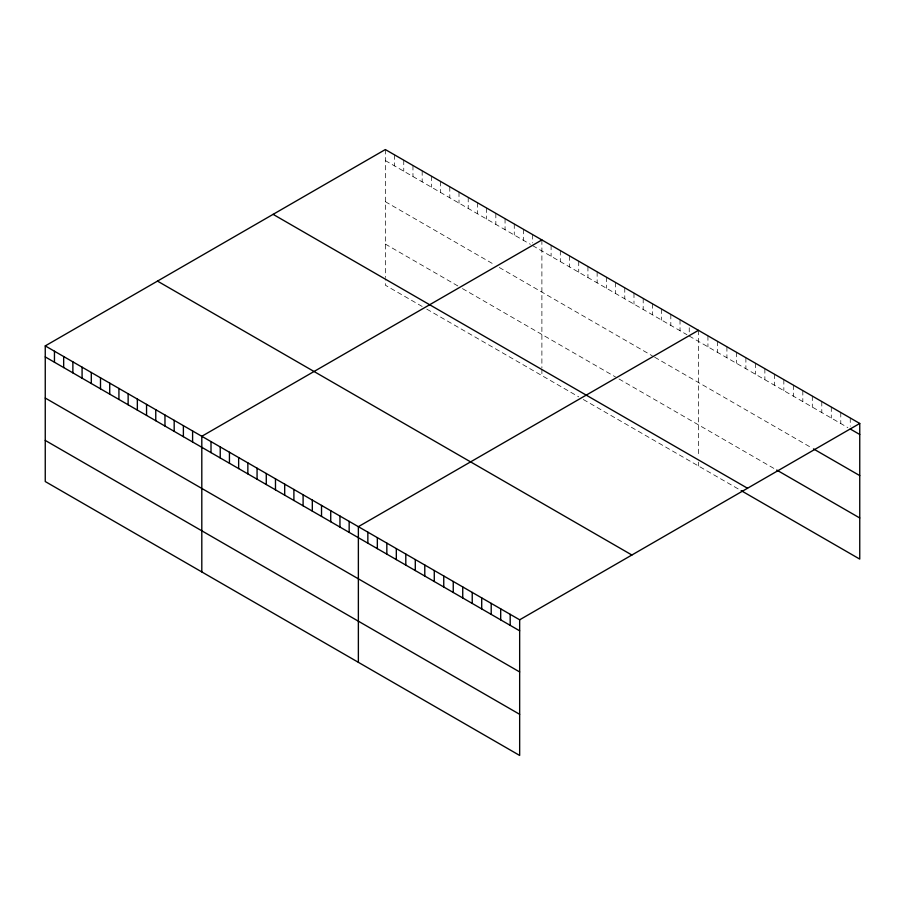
<?xml version="1.0" encoding="UTF-8"?>
<svg xmlns="http://www.w3.org/2000/svg" width="905" height="905" viewBox="0 0 905 905"><rect width="100%" height="100%" fill="white"/><g stroke="black" fill="none" stroke-linecap="round" stroke-linejoin="round"><path stroke-width="0.68" stroke-dasharray="4.53 3.39" d="M385.338 160.581L530.375 244.316M532.683 245.651L686.94 334.703M689.237 336.038L847.894 427.635M385.338 201.702L494.696 264.837M499.3 267.495L652.403 355.891M654.7 357.226L812.305 448.213M385.338 244.067L457.851 285.946M462.455 288.605L615.57 377M619.02 378.991L774.352 468.677M422.171 306.467L385.338 285.199L385.338 278.774M426.775 309.125L578.725 396.854M583.329 399.512L739.962 489.944M850.259 417.986L850.259 426.244M840.779 412.499L840.779 423.517M831.288 407.024L831.288 418.042M821.797 401.548L821.797 412.567M812.305 396.073L812.305 407.092M802.826 390.587L802.826 401.605M793.334 385.111L793.334 396.13M783.843 379.636L783.843 390.655M774.352 374.161L774.352 385.179M764.872 368.674L764.872 379.693M755.381 363.199L755.381 374.218M745.89 357.724L745.89 368.742M736.399 352.249L736.399 363.267M726.919 346.762L726.919 357.78M717.427 341.287L717.427 352.305M707.936 335.812L707.936 346.83M698.445 330.336L698.445 455.69M698.445 462.116L698.445 465.973M689.237 327.768L689.237 331.897M680.028 319.703L680.028 330.721M670.82 314.386L670.82 325.404M661.612 309.069L661.612 320.087M652.403 303.752L652.403 314.77M643.195 298.435L643.195 309.453M633.986 293.118L633.986 304.137M624.778 287.801L624.778 298.82M615.57 282.484L615.57 293.503M606.35 277.168L606.35 288.186M597.142 271.851L597.142 282.869M587.933 266.534L587.933 277.552M578.725 261.217L578.725 272.235M569.517 255.9L569.517 266.918M560.308 250.583L560.308 261.602M551.1 245.266L551.1 256.285M541.891 239.949L541.891 367.871M541.891 369.161L541.891 375.586M532.683 234.633L532.683 242.891M523.475 229.316L523.475 240.334M514.266 223.988L514.266 235.017M505.058 218.671L505.058 229.7M495.838 213.354L495.838 224.383M486.63 208.037L486.63 219.067M477.421 202.72L477.421 213.75M468.213 197.403L468.213 208.433M459.005 192.086L459.005 203.116M449.796 186.769L449.796 197.799M440.588 181.453L440.588 192.482M431.38 176.136L431.38 187.165M422.171 170.819L422.171 181.848M412.963 165.502L412.963 176.532M403.754 160.185L403.754 171.215M394.546 154.868L394.546 165.898M385.338 149.551L385.338 277.484"/><path stroke-width="1.36" d="M45.25 345.902L519.662 619.801L519.662 755.449L45.25 481.539L45.25 345.902L385.338 149.551L859.75 423.461L859.75 559.098L741.15 490.623M541.891 239.949L201.804 436.289L201.804 571.926M698.445 330.336L358.369 526.676L358.369 662.313M519.662 619.801L859.75 423.461M850.259 429.004L859.75 434.479M813.493 448.903L859.75 475.6M776.728 470.046L859.75 517.977M273.106 214.349L747.519 488.248M157.481 281.104L631.894 555.014M45.25 356.921L519.662 630.819M45.25 398.042L519.662 671.951M45.25 440.418L519.662 714.317M510.182 614.325L510.182 625.344M500.691 608.85L500.691 619.868M491.2 603.375L491.2 614.393M481.709 597.888L481.709 608.907M472.229 592.413L472.229 603.431M462.738 586.938L462.738 597.956M453.247 581.463L453.247 592.481M443.755 575.976L443.755 586.994M434.276 570.501L434.276 581.519M424.784 565.025L424.784 576.044M415.293 559.55L415.293 570.569M405.802 554.064L405.802 565.082M396.322 548.588L396.322 559.607M386.831 543.113L386.831 554.131M377.34 537.638L377.34 548.656M367.849 532.151L367.849 543.17M349.16 521.359L349.16 532.378M339.952 516.042L339.952 527.061M330.732 510.725L330.732 521.744M321.524 505.409L321.524 516.427M312.315 500.092L312.315 511.11M303.107 494.775L303.107 505.793M293.899 489.458L293.899 500.476M284.69 484.141L284.69 495.159M275.482 478.824L275.482 489.843M266.274 473.507L266.274 484.526M257.065 468.19L257.065 479.209M247.857 462.874L247.857 473.892M238.649 457.557L238.649 468.575M229.44 452.24L229.44 463.258M220.232 446.923L220.232 457.941M211.012 441.606L211.012 452.624M192.595 430.972L192.595 441.991M183.387 425.655L183.387 436.674M174.179 420.339L174.179 431.357M164.97 415.022L164.97 426.04M155.762 409.705L155.762 420.723M146.553 404.388L146.553 415.406M137.345 399.071L137.345 410.089M128.137 393.754L128.137 404.773M118.928 388.437L118.928 399.456M109.72 383.12L109.72 394.139M100.5 377.804L100.5 388.822M91.292 372.487L91.292 383.505M82.084 367.17L82.084 378.188M72.875 361.853L72.875 372.871M63.667 356.536L63.667 367.554M54.458 351.219L54.458 362.238"/></g></svg>
